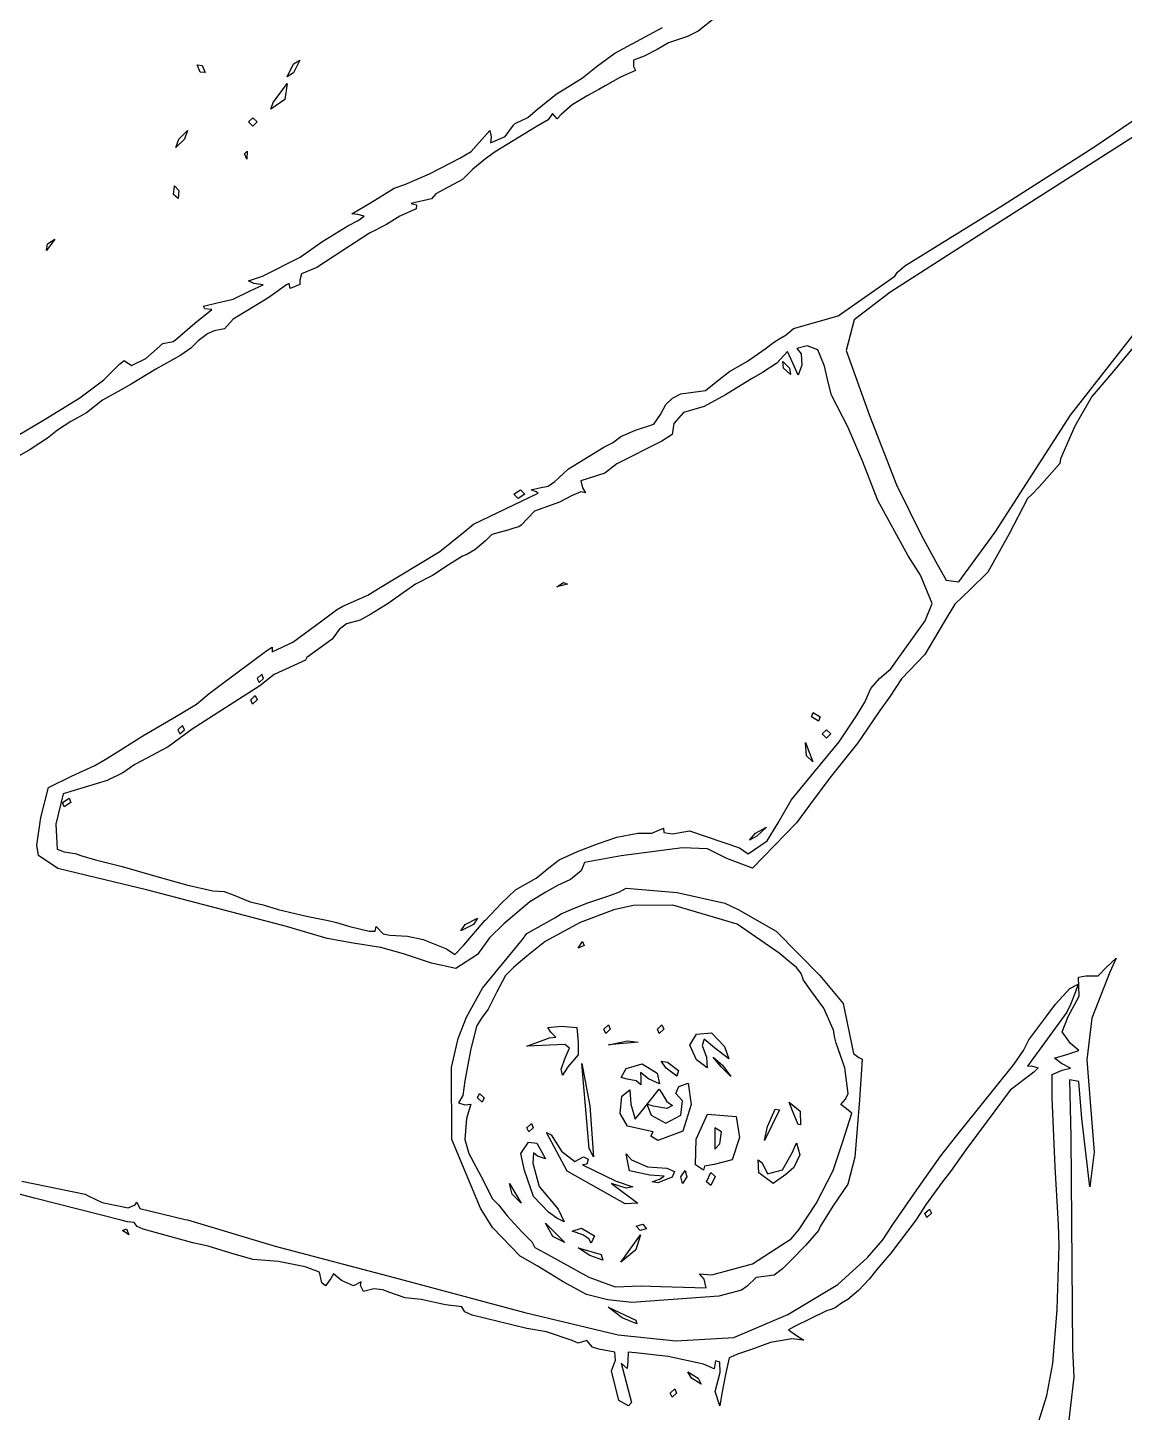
# Model space of a CAD drawing. Extents: x -2 to 136, y 0 to 93.
# Drawn here: x 94.52 to 112.2, y 17.91 to 40.24 of the extents above; entities that cross this region are included whole.
import ezdxf

# ---------------------------------------------------------------- set-up
doc = ezdxf.new("R2010")
doc.units = 0

msp = doc.modelspace()

# ---------------------------------------------------------------- linework, layer by layer
at = {"layer": 'Image'}
for p, q in [((103.984868, 39.834553), (104.754863, 40.244895)), ((105.615496, 40.412481), (105.329587, 40.189544)), ((104.850134, 39.99698), (104.669461, 39.892152)), ((104.948509, 40.033122), (104.850134, 39.99698)), ((105.160323, 40.103263), (104.948509, 40.033122)), ((105.329587, 40.189544), (105.160323, 40.103263)), ((103.706543, 39.630559), (103.984868, 39.834553)), ((104.458236, 39.786161), (104.290141, 39.719565)), ((104.669461, 39.892152), (104.458236, 39.786161)), ((97.299806, 39.528748), (97.2538, 39.646064)), ((97.2538, 39.646064), (97.335463, 39.635745)), ((97.299806, 39.528721), (97.299806, 39.528748)), ((97.381474, 39.518403), (97.299806, 39.528721)), ((97.335463, 39.635745), (97.381474, 39.518403)), ((98.705339, 39.452389), (98.804473, 39.659452)), ((98.804473, 39.659452), (98.907997, 39.720332)), ((98.907997, 39.720332), (98.808863, 39.51327)), ((103.465267, 39.436884), (103.706543, 39.630559)), ((104.321955, 39.550599), (104.080957, 39.446409)), ((104.290141, 39.719565), (104.289083, 39.620161)), ((104.289083, 39.620161), (104.321955, 39.550599)), ((114.083692, 39.589866), (109.845596, 36.889215)), ((98.634124, 39.245194), (98.703143, 39.34481)), ((98.703143, 39.34481), (98.66472, 39.08409)), ((98.808863, 39.51327), (98.705339, 39.452389)), ((98.705339, 39.452389), (98.705339, 39.452389)), ((103.038595, 39.169497), (103.364358, 39.369151)), ((103.364358, 39.369151), (103.465267, 39.436884)), ((103.832958, 39.303455), (103.730432, 39.247284)), ((104.080957, 39.446409), (103.832958, 39.303455)), ((98.66472, 39.08409), (98.442312, 38.930711)), ((98.480737, 39.038131), (98.634124, 39.245194)), ((102.742008, 38.931108), (103.038595, 39.169497)), ((103.539776, 39.143383), (103.299656, 38.999)), ((103.730432, 39.247284), (103.539776, 39.143383)), ((98.442312, 38.930711), (98.480737, 39.038131)), ((98.480737, 39.038131), (98.480737, 39.038131)), ((102.585272, 38.795006), (102.742008, 38.931108)), ((102.982014, 38.859048), (102.913132, 38.759631)), ((103.055539, 38.774713), (102.982014, 38.859048)), ((103.299656, 38.999), (103.12233, 38.843716)), ((98.081995, 38.722749), (98.151011, 38.791778)), ((98.151011, 38.653745), (98.081995, 38.722749)), ((98.081995, 38.722749), (98.081995, 38.722749)), ((98.151011, 38.791778), (98.220025, 38.722749)), ((98.220025, 38.722749), (98.151011, 38.653745)), ((102.706083, 38.639537), (102.056119, 38.239858)), ((102.219644, 38.491185), (102.351026, 38.670229)), ((102.351026, 38.670229), (102.378876, 38.697984)), ((102.378876, 38.697984), (102.585272, 38.795006)), ((102.809606, 38.69801), (102.706083, 38.639537)), ((102.913132, 38.759631), (102.809606, 38.69801)), ((103.12233, 38.843716), (103.055539, 38.774713)), ((111.71116, 38.316746), (112.496964, 38.851627)), ((97.04675, 38.447132), (96.906961, 38.309099)), ((96.906961, 38.309099), (96.959234, 38.447132)), ((96.959234, 38.447132), (97.099024, 38.585165)), ((96.959234, 38.447132), (96.959234, 38.447132)), ((97.099024, 38.585165), (97.04675, 38.447132)), ((101.670849, 38.247584), (101.969637, 38.585959)), ((101.969637, 38.585959), (101.990963, 38.482454)), ((101.983763, 38.387194), (102.219644, 38.491185)), ((101.990963, 38.482454), (101.983763, 38.387194)), ((98.054671, 38.120796), (98.018421, 38.211389)), ((98.018421, 38.211389), (98.018426, 38.211389)), ((98.018426, 38.211389), (98.060122, 38.253087)), ((98.060122, 38.253087), (98.054671, 38.120796)), ((101.487715, 38.140878), (101.670849, 38.247584)), ((102.056119, 38.239858), (101.900817, 38.131035)), ((110.254022, 37.38507), (111.71116, 38.316746)), ((101.000803, 37.885899), (101.487715, 38.140878)), ((101.695932, 37.960194), (101.532803, 37.797317)), ((101.900817, 38.131035), (101.695932, 37.960194)), ((100.602346, 37.713232), (101.000803, 37.885899)), ((101.532803, 37.797317), (101.3085, 37.674841)), ((96.870488, 37.556043), (96.88631, 37.693256)), ((96.870496, 37.556043), (96.870488, 37.556043)), ((96.945035, 37.487526), (96.870496, 37.556043)), ((96.88631, 37.693256), (96.958824, 37.61822)), ((96.958824, 37.61822), (96.945035, 37.487526)), ((100.045452, 37.418275), (100.430087, 37.656109)), ((100.430087, 37.656109), (100.602346, 37.713232)), ((101.102543, 37.563663), (101.033529, 37.485558)), ((101.3085, 37.674841), (101.102543, 37.563663)), ((99.748438, 37.240353), (100.045452, 37.418275)), ((100.782438, 37.32149), (100.521405, 37.204704)), ((101.033529, 37.485558), (100.704605, 37.407586)), ((100.704605, 37.407586), (100.790878, 37.386419)), ((100.790878, 37.386419), (100.782438, 37.32149)), ((108.660627, 36.40098), (110.254022, 37.38507)), ((99.682635, 37.049076), (99.850365, 37.136626)), ((99.841916, 37.230606), (99.748438, 37.240353)), ((99.945442, 37.203486), (99.841916, 37.230606)), ((99.850365, 37.136626), (99.945442, 37.203486)), ((100.30555, 37.070798), (100.02895, 36.928638)), ((100.521405, 37.204704), (100.30555, 37.070798)), ((99.261159, 36.790261), (99.682635, 37.049076)), ((100.02895, 36.928638), (99.600357, 36.652572)), ((109.845596, 36.889215), (108.420806, 35.971747)), ((94.958492, 36.831245), (94.825695, 36.652439)), ((94.825695, 36.652439), (94.839612, 36.757638)), ((94.839604, 36.757638), (94.958492, 36.831245)), ((94.839612, 36.757638), (94.839604, 36.757638)), ((98.911267, 36.545521), (99.261159, 36.790261)), ((99.600357, 36.652572), (99.184959, 36.376506)), ((98.303959, 36.238341), (98.911267, 36.545521)), ((108.542527, 36.300121), (108.660627, 36.40098)), ((98.081998, 36.16394), (98.303959, 36.238341)), ((98.937098, 36.275253), (98.910195, 36.170607)), ((99.184959, 36.376506), (98.937098, 36.275253)), ((107.586356, 35.595986), (108.50375, 36.238446)), ((108.50375, 36.238446), (108.542527, 36.300121)), ((97.835999, 35.865252), (98.108821, 36.002094)), ((98.16618, 36.120522), (98.081998, 36.16394)), ((98.108821, 36.002094), (98.317625, 36.098475)), ((98.317625, 36.098475), (98.16618, 36.120522)), ((98.691007, 36.095942), (98.392573, 35.881048)), ((98.738695, 36.117638), (98.691007, 36.095942)), ((98.750892, 36.035687), (98.738695, 36.117638)), ((98.910195, 36.10044), (98.750892, 36.035687)), ((98.910195, 36.170607), (98.910195, 36.10044)), ((108.420806, 35.971747), (107.847116, 35.534867)), ((97.354749, 35.752143), (97.576358, 35.806144)), ((97.376392, 35.712244), (97.354749, 35.752143)), ((97.576358, 35.806144), (97.835999, 35.865252)), ((98.392573, 35.881048), (97.834724, 35.541588)), ((97.217285, 35.479199), (97.488583, 35.698221)), ((97.488583, 35.698221), (97.376392, 35.712244)), ((97.834724, 35.541588), (97.695643, 35.389876)), ((106.867296, 35.395062), (107.586356, 35.595986)), ((107.847116, 35.534867), (107.714951, 35.038602)), ((111.334321, 33.993876), (112.687125, 35.725261)), ((96.903259, 35.210568), (97.217285, 35.479199)), ((97.421175, 35.30685), (97.268082, 35.195487)), ((97.52767, 35.355374), (97.421175, 35.30685)), ((97.695643, 35.389876), (97.52767, 35.355374)), ((106.64774, 35.232952), (106.747006, 35.290842)), ((106.747006, 35.290842), (106.867296, 35.395062)), ((96.425597, 34.910848), (96.697347, 35.1481)), ((96.697347, 35.1481), (96.864437, 35.182602)), ((96.864437, 35.182602), (96.903259, 35.210568)), ((97.150753, 35.073752), (96.990873, 34.960405)), ((97.268082, 35.195487), (97.150753, 35.073752)), ((106.12739, 34.863329), (106.413542, 35.06518)), ((106.413542, 35.06518), (106.545899, 35.168314)), ((106.545899, 35.168314), (106.64774, 35.232952)), ((107.086786, 35.114075), (106.921562, 35.071986)), ((106.921562, 35.071986), (106.988822, 34.984693)), ((107.257929, 35.048458), (107.086786, 35.114075)), ((112.37684, 35.121933), (111.996386, 34.668332)), ((96.001518, 34.819064), (96.075845, 34.876347)), ((96.075845, 34.876347), (96.192957, 34.794299)), ((96.192957, 34.794299), (96.425597, 34.910848)), ((96.990873, 34.960405), (96.589085, 34.737044)), ((105.83429, 34.699764), (106.12739, 34.863329)), ((106.597295, 34.835548), (106.369028, 34.68373)), ((106.769946, 35.021762), (106.597295, 34.835548)), ((106.709039, 34.754533), (106.693216, 34.858038)), ((106.693216, 34.858038), (106.803026, 34.754533)), ((106.856673, 34.83142), (106.769946, 35.021762)), ((106.988822, 34.984693), (107.002474, 34.800755)), ((107.366133, 34.787632), (107.257929, 35.048458)), ((107.714951, 35.038602), (108.09108, 33.988697)), ((95.747381, 34.563689), (96.001518, 34.819064)), ((96.589085, 34.737044), (96.190703, 34.496353)), ((105.696421, 34.592132), (105.83429, 34.699764)), ((106.369028, 34.68373), (106.191435, 34.583321)), ((106.709041, 34.754533), (106.709039, 34.754533)), ((106.818848, 34.651001), (106.709041, 34.754533)), ((106.803026, 34.754533), (106.818848, 34.651001)), ((106.943403, 34.641079), (106.856673, 34.83142)), ((107.002474, 34.800755), (106.943403, 34.641079)), ((107.429784, 34.507941), (107.366133, 34.787632)), ((111.996386, 34.668332), (111.746371, 34.375015)), ((95.361886, 34.275479), (95.747381, 34.563689)), ((96.190703, 34.496353), (95.97742, 34.375597)), ((105.049233, 34.341148), (105.447961, 34.390847)), ((105.447961, 34.390847), (105.696421, 34.592132)), ((106.021506, 34.478176), (105.768912, 34.321278)), ((106.191435, 34.583321), (106.021506, 34.478176)), ((107.478726, 34.320167), (107.429784, 34.507941)), ((94.775245, 33.912233), (95.361886, 34.275479)), ((95.724743, 34.237088), (95.597407, 34.133556)), ((95.97742, 34.375597), (95.724743, 34.237088)), ((104.724817, 34.006027), (104.811089, 34.167952)), ((104.811089, 34.167952), (104.914615, 34.267515)), ((104.914615, 34.267515), (105.049233, 34.341148)), ((105.768912, 34.321278), (105.429251, 34.136255)), ((107.744508, 33.807828), (107.478726, 34.320167)), ((111.678219, 34.297122), (111.403352, 33.816533)), ((111.746371, 34.375015), (111.678219, 34.297122)), ((95.470066, 34.030025), (95.217813, 33.891992)), ((95.597407, 34.133556), (95.470066, 34.030025)), ((104.61853, 33.848359), (104.724817, 34.006027)), ((105.092907, 34.036368), (104.938187, 33.862306)), ((105.429251, 34.136255), (105.092907, 34.036368)), ((108.09108, 33.988697), (108.526843, 32.872607)), ((110.120826, 32.106163), (111.334321, 33.993876)), ((94.366607, 33.671092), (94.775245, 33.912233)), ((95.002498, 33.753959), (94.841226, 33.621535)), ((95.217813, 33.891992), (95.002498, 33.753959)), ((104.086418, 33.650348), (104.319523, 33.753853)), ((104.319523, 33.753853), (104.61853, 33.848359)), ((104.938187, 33.862306), (104.90962, 33.683527)), ((107.98607, 33.241462), (107.744508, 33.807828)), ((111.403352, 33.816533), (111.172792, 33.290542)), ((94.841226, 33.621535), (94.56216, 33.443392)), ((103.810349, 33.481571), (103.948382, 33.546817)), ((103.948382, 33.546817), (104.086418, 33.650348)), ((104.747465, 33.576265), (104.01742, 33.207913)), ((104.90962, 33.683527), (104.747465, 33.576265)), ((94.56216, 33.443392), (94.307951, 33.294567)), ((103.241046, 33.12875), (103.810349, 33.481571)), ((111.172792, 33.290542), (111.16242, 33.216644)), ((103.089834, 32.987965), (103.241046, 33.12875)), ((103.827626, 33.061651), (103.439586, 32.93489)), ((104.01742, 33.207913), (103.827626, 33.061651)), ((108.227414, 32.619295), (107.98607, 33.241462)), ((111.16242, 33.216644), (110.829419, 32.839402)), ((102.775102, 32.822151), (102.913138, 32.851996)), ((102.913138, 32.851996), (103.020736, 32.925656)), ((103.020736, 32.925656), (103.089834, 32.987965)), ((103.439586, 32.93489), (103.4666, 32.821833)), ((108.526843, 32.872607), (108.932073, 32.052241)), ((110.829419, 32.839402), (110.714143, 32.718619)), ((101.710687, 32.235411), (102.750514, 32.734574)), ((102.361008, 32.720763), (102.468606, 32.789766)), ((102.425956, 32.651733), (102.361008, 32.720763)), ((102.361008, 32.720763), (102.361008, 32.720763)), ((102.533554, 32.720763), (102.425956, 32.651733)), ((102.468606, 32.789766), (102.533554, 32.720763)), ((102.637074, 32.788205), (102.775102, 32.822151)), ((102.716751, 32.759709), (102.637074, 32.788205)), ((102.750514, 32.734574), (102.716751, 32.759709)), ((103.286459, 32.693881), (103.096084, 32.594345)), ((103.441121, 32.759974), (103.286459, 32.693881)), ((103.516514, 32.74441), (103.441121, 32.759974)), ((103.4666, 32.821833), (103.516514, 32.74441)), ((108.718044, 31.728206), (108.227414, 32.619295)), ((110.642959, 32.648426), (110.343449, 32.079043)), ((110.714143, 32.718619), (110.642959, 32.648426)), ((102.691282, 32.447012), (102.475314, 32.219351)), ((103.096084, 32.594345), (102.691282, 32.447012)), ((101.554983, 32.105713), (101.710687, 32.235411)), ((102.361022, 32.173843), (102.264481, 32.139976)), ((102.440706, 32.195539), (102.361022, 32.173843)), ((102.475314, 32.219351), (102.440706, 32.195539)), ((101.164601, 31.794987), (101.554983, 32.105713)), ((101.899721, 31.967521), (101.731825, 31.82253)), ((102.006528, 32.069915), (101.899721, 31.967521)), ((102.12168, 32.102167), (102.006528, 32.069915)), ((102.264481, 32.139976), (102.12168, 32.102167)), ((108.932073, 32.052241), (109.158286, 31.639015)), ((109.535419, 31.304731), (110.120826, 32.106163)), ((110.343449, 32.079043), (110.001583, 31.461824)), ((100.177789, 31.20068), (101.164601, 31.794987)), ((101.530056, 31.720718), (101.317996, 31.58676)), ((101.601846, 31.749452), (101.530056, 31.720718)), ((101.731825, 31.82253), (101.601846, 31.749452)), ((108.917576, 31.415733), (108.718044, 31.728206)), ((101.317996, 31.58676), (101.044703, 31.408431)), ((109.158286, 31.639015), (109.326788, 31.332804)), ((100.773648, 31.270398), (100.576677, 31.132365)), ((101.044703, 31.408431), (100.773648, 31.270398)), ((103.051171, 31.227297), (103.158279, 31.295533)), ((103.223224, 31.268414), (103.051171, 31.227297)), ((103.158279, 31.295533), (103.223224, 31.268414)), ((109.029871, 31.140937), (108.917576, 31.415733)), ((109.326788, 31.332804), (109.535419, 31.304731)), ((110.001583, 31.461824), (109.715313, 31.185758)), ((99.600349, 30.916068), (100.003116, 31.08982)), ((100.003116, 31.08982), (100.177789, 31.20068)), ((100.576677, 31.132365), (100.331562, 30.95983)), ((103.051171, 31.227297), (103.051171, 31.227297)), ((109.103075, 30.959648), (109.029871, 31.140937)), ((109.715313, 31.185758), (109.470539, 30.946734)), ((99.264702, 30.67887), (99.501835, 30.855108)), ((99.501835, 30.855108), (99.600349, 30.916068)), ((100.331562, 30.95983), (100.053869, 30.787296)), ((108.991731, 30.679399), (109.103075, 30.959648)), ((109.470539, 30.946734), (109.297139, 30.660719)), ((98.793832, 30.334065), (99.264702, 30.67887)), ((99.661659, 30.631271), (99.543419, 30.540387)), ((99.882347, 30.690882), (99.661659, 30.631271)), ((100.053869, 30.787296), (99.882347, 30.690882)), ((108.63788, 30.186163), (108.991731, 30.679399)), ((109.297139, 30.660719), (109.124602, 30.36936)), ((99.430702, 30.385103), (99.01945, 30.087871)), ((99.543419, 30.540387), (99.430702, 30.385103)), ((109.124602, 30.36936), (108.986246, 30.137771)), ((97.619644, 29.638053), (98.378331, 30.199445)), ((98.378331, 30.199445), (98.462764, 30.251198)), ((98.461995, 30.176655), (98.793832, 30.334065)), ((98.462764, 30.251198), (98.461995, 30.176655)), ((108.434464, 29.90597), (108.63788, 30.186163)), ((99.00159, 30.042812), (98.496096, 29.813233)), ((99.01945, 30.087871), (99.00159, 30.042812)), ((108.986246, 30.137771), (108.60957, 29.742246)), ((98.293108, 29.819848), (98.22002, 29.750818)), ((98.22002, 29.750818), (98.250455, 29.681815)), ((98.250455, 29.681815), (98.323543, 29.750818)), ((98.496096, 29.813233), (98.263544, 29.631809)), ((98.323543, 29.750818), (98.293108, 29.819848)), ((98.323543, 29.750818), (98.323543, 29.750818)), ((108.112217, 29.585163), (108.254907, 29.749495)), ((108.254907, 29.749495), (108.434464, 29.90597)), ((108.60957, 29.742246), (108.417403, 29.44586)), ((98.263544, 29.631809), (97.17419, 28.930929)), ((97.24146, 29.336719), (97.44667, 29.506926)), ((97.44667, 29.506926), (97.619644, 29.638053)), ((98.116494, 29.405749), (98.189582, 29.474779)), ((98.189582, 29.474779), (98.22002, 29.405749)), ((108.015708, 29.368364), (108.112217, 29.585163)), ((96.918642, 29.143521), (97.24146, 29.336719)), ((98.146932, 29.336719), (98.116494, 29.405749)), ((98.116494, 29.405749), (98.116494, 29.405749)), ((98.22002, 29.405749), (98.146932, 29.336719)), ((107.882332, 29.145294), (108.015708, 29.368364)), ((108.417403, 29.44586), (108.259196, 29.232712)), ((96.375879, 28.823402), (96.918642, 29.143521)), ((107.269317, 29.06068), (107.157644, 29.129683)), ((107.157644, 29.129683), (107.157647, 29.129683)), ((107.157647, 29.129683), (107.183999, 29.198713)), ((107.183999, 29.198713), (107.295669, 29.129683)), ((107.295669, 29.129683), (107.269317, 29.06068)), ((107.606036, 28.724633), (107.882332, 29.145294)), ((108.145833, 29.06322), (107.904274, 28.712118)), ((108.259196, 29.232712), (108.145833, 29.06322)), ((95.968339, 28.568), (96.375879, 28.823402)), ((97.17419, 28.930929), (96.787951, 28.647772)), ((97.016308, 28.99165), (96.943219, 28.922621)), ((96.943219, 28.922621), (96.973651, 28.853617)), ((96.973651, 28.853617), (97.046745, 28.922621)), ((97.046745, 28.922621), (97.016308, 28.99165)), ((97.046745, 28.922621), (97.046745, 28.922621)), ((107.330187, 28.853617), (107.399206, 28.922621)), ((107.399206, 28.784614), (107.330187, 28.853617)), ((107.330187, 28.853617), (107.330187, 28.853617)), ((107.399206, 28.922621), (107.46822, 28.853617)), ((107.46822, 28.853617), (107.399206, 28.784614)), ((96.787951, 28.647772), (96.247728, 28.363081)), ((107.077367, 28.501405), (107.062286, 28.715584)), ((107.062286, 28.715584), (107.18074, 28.401921)), ((107.197329, 28.233805), (107.606036, 28.724633)), ((107.904274, 28.712118), (107.451048, 28.144006)), ((95.603762, 28.34366), (95.767693, 28.439519)), ((95.767693, 28.439519), (95.968339, 28.568)), ((96.247728, 28.363081), (96.056559, 28.229598)), ((107.07737, 28.501405), (107.077367, 28.501405)), ((107.18074, 28.401921), (107.07737, 28.501405)), ((94.85459, 27.989053), (95.225364, 28.172554)), ((95.225364, 28.172554), (95.603762, 28.34366)), ((96.056559, 28.229598), (95.804457, 28.104239)), ((106.827974, 27.785205), (107.197329, 28.233805)), ((107.451048, 28.144006), (107.123222, 27.704877)), ((94.732472, 27.506228), (94.85459, 27.989053)), ((95.804457, 28.104239), (95.092136, 27.888604)), ((95.092136, 27.888604), (94.976259, 27.400845)), ((95.106127, 27.680351), (95.079774, 27.749354)), ((95.079774, 27.749354), (95.079777, 27.749354)), ((95.079777, 27.749354), (95.191444, 27.818383)), ((95.217797, 27.749354), (95.106127, 27.680351)), ((95.191444, 27.818383), (95.217797, 27.749354)), ((106.621173, 27.423202), (106.827974, 27.785205)), ((107.123222, 27.704877), (106.916075, 27.42225)), ((94.668282, 27.060089), (94.732472, 27.506228)), ((94.976259, 27.400845), (94.996706, 26.994985)), ((104.021296, 27.189179), (104.359671, 27.251991)), ((104.359671, 27.251991), (104.581611, 27.251991)), ((104.581611, 27.251991), (104.773127, 27.335467)), ((104.773127, 27.335467), (104.776593, 27.266543)), ((104.776593, 27.266543), (104.914629, 27.242201)), ((104.914629, 27.242201), (105.190692, 27.290673)), ((105.190692, 27.290673), (105.997062, 27.017861)), ((106.158627, 27.139381), (106.253874, 27.256462)), ((106.916075, 27.42225), (106.208815, 26.692133)), ((106.253874, 27.256462), (106.253876, 27.256462)), ((106.253876, 27.256462), (106.432975, 27.351871)), ((106.432975, 27.351871), (106.277686, 27.204048)), ((106.444436, 27.133206), (106.621173, 27.423202)), ((94.696343, 26.892846), (94.668282, 27.060089)), ((103.387606, 26.958991), (103.705032, 27.084827)), ((103.705032, 27.084827), (104.021296, 27.189179)), ((105.078342, 27.020137), (104.087233, 26.890994)), ((105.478916, 27.00401), (105.078342, 27.020137)), ((105.997062, 27.017861), (106.135105, 26.922505)), ((106.135105, 26.922505), (106.444436, 27.133206)), ((106.277686, 27.204048), (106.158627, 27.139381)), ((95.007738, 26.683326), (94.696343, 26.892846)), ((94.996706, 26.994985), (95.108482, 26.955023)), ((95.108482, 26.955023), (95.285792, 26.924066)), ((95.285792, 26.924066), (95.395001, 26.890729)), ((95.395001, 26.890729), (95.612642, 26.822837)), ((95.612642, 26.822837), (96.044116, 26.715072)), ((102.949282, 26.719253), (103.090046, 26.825509)), ((103.090046, 26.825509), (103.387606, 26.958991)), ((104.087233, 26.890994), (103.500186, 26.783203)), ((105.794716, 26.845565), (105.478916, 27.00401)), ((106.208815, 26.692133), (105.794716, 26.845565)), ((95.631903, 26.536135), (95.007738, 26.683326)), ((96.044116, 26.715072), (96.563524, 26.56762)), ((102.718743, 26.531002), (102.949282, 26.719253)), ((103.445256, 26.64517), (103.273116, 26.507137)), ((103.500186, 26.783203), (103.445256, 26.64517)), ((96.460101, 26.336216), (95.631903, 26.536135)), ((96.563524, 26.56762), (97.080686, 26.420433)), ((97.080686, 26.420433), (97.505257, 26.322907)), ((102.383268, 26.341031), (102.718743, 26.531002)), ((103.051157, 26.403605), (102.873302, 26.3001)), ((103.273116, 26.507137), (103.051157, 26.403605)), ((104.051913, 26.300339), (104.171195, 26.364758)), ((104.171195, 26.364758), (104.993236, 26.296105)), ((98.691523, 25.750905), (96.460101, 26.336216)), ((97.505257, 26.322907), (97.688356, 26.31497)), ((97.688356, 26.31497), (97.830821, 26.258482)), ((97.830821, 26.258482), (98.105953, 26.144208)), ((98.105953, 26.144208), (98.319535, 26.100605)), ((101.896189, 25.848219), (102.161195, 26.12746)), ((102.161195, 26.12746), (102.383268, 26.341031)), ((102.617151, 26.144817), (102.195155, 25.792974)), ((102.873302, 26.3001), (102.617151, 26.144817)), ((103.284284, 26.024273), (103.534291, 26.127778)), ((103.534291, 26.127778), (103.857384, 26.231309)), ((103.857384, 26.231309), (104.051913, 26.300339)), ((104.993236, 26.296105), (105.76316, 26.123571)), ((98.319535, 26.100605), (98.560753, 26.025066)), ((98.560753, 26.025066), (99.013346, 25.917249)), ((99.013346, 25.917249), (99.364648, 25.845229)), ((103.019913, 25.88624), (103.120192, 25.955243)), ((103.120192, 25.955243), (103.284284, 26.024273)), ((103.970194, 26.020198), (103.430778, 25.81504)), ((104.282505, 26.087296), (103.970194, 26.020198)), ((104.924447, 26.091794), (104.282505, 26.087296)), ((105.959328, 25.788182), (104.924447, 26.091794)), ((105.76316, 26.123571), (105.974847, 26.024352)), ((105.974847, 26.024352), (106.589518, 25.675976)), ((99.347181, 25.555432), (98.691523, 25.750905)), ((99.364648, 25.845229), (99.498697, 25.815014)), ((99.498697, 25.815014), (99.71249, 25.749)), ((99.71249, 25.749), (100.027323, 25.673118)), ((100.122234, 25.673118), (100.14102, 25.749)), ((100.14102, 25.749), (100.25233, 25.630176)), ((101.709415, 25.780195), (101.506424, 25.67886)), ((101.506424, 25.67886), (101.571382, 25.780195)), ((101.552967, 25.448249), (101.896186, 25.849198)), ((101.571382, 25.780195), (101.774367, 25.88153)), ((101.571382, 25.780195), (101.571382, 25.780195)), ((101.774367, 25.88153), (101.709415, 25.780195)), ((101.896186, 25.849198), (101.896189, 25.848219)), ((102.195155, 25.792974), (101.968674, 25.565142)), ((102.568058, 25.633589), (103.019913, 25.88624)), ((103.430778, 25.81504), (102.863883, 25.508521)), ((106.635813, 25.316751), (105.959328, 25.788182)), ((99.767235, 25.478861), (99.347181, 25.555432)), ((100.215844, 25.408112), (99.767235, 25.478861)), ((100.027323, 25.673118), (100.122234, 25.673118)), ((100.25233, 25.630176), (100.357194, 25.607158)), ((100.357194, 25.607158), (100.646804, 25.591018)), ((100.646804, 25.591018), (100.898862, 25.541091)), ((100.898862, 25.541091), (101.272818, 25.387712)), ((101.968674, 25.565142), (101.775492, 25.295823)), ((101.85176, 24.754142), (102.496938, 25.541144)), ((102.496938, 25.541144), (102.568058, 25.633589)), ((102.863883, 25.508521), (102.570635, 25.269761)), ((103.396256, 25.398878), (103.464484, 25.505981)), ((103.464484, 25.505981), (103.491606, 25.441052)), ((106.589518, 25.675976), (107.291193, 24.957156)), ((100.580918, 25.305771), (100.215844, 25.408112)), ((101.029524, 25.159086), (100.580918, 25.305771)), ((101.272818, 25.387712), (101.405599, 25.300109)), ((101.405599, 25.300109), (101.552967, 25.448249)), ((101.775492, 25.295823), (101.425058, 25.069786)), ((102.570635, 25.269761), (102.361096, 25.092464)), ((103.491606, 25.441052), (103.396256, 25.398878)), ((103.396256, 25.398878), (103.396256, 25.398878)), ((106.829839, 25.159271), (106.635813, 25.316751)), ((111.915214, 25.095295), (112.070861, 25.240578)), ((112.070861, 25.240578), (111.969909, 25.010285)), ((101.425058, 25.069786), (101.02951, 25.159166)), ((101.02951, 25.159166), (101.029524, 25.159086)), ((102.361096, 25.092464), (102.222994, 24.959061)), ((106.916106, 25.090374), (106.829839, 25.159271)), ((106.992507, 24.989012), (106.916106, 25.090374)), ((111.969909, 25.010285), (111.679316, 24.272125)), ((111.778427, 24.955093), (111.915214, 25.095295)), ((102.222994, 24.959061), (102.084958, 24.694029)), ((107.028332, 24.883285), (106.992507, 24.989012)), ((107.149273, 24.716148), (107.028332, 24.883285)), ((107.291193, 24.957156), (107.66703, 24.50599)), ((111.322861, 24.748348), (111.456293, 24.81952)), ((111.456293, 24.81952), (111.414822, 24.697653)), ((111.461981, 24.932444), (111.581872, 24.955463)), ((111.475713, 24.6232), (111.461981, 24.932444)), ((111.581872, 24.955463), (111.778427, 24.955093)), ((101.592951, 24.288211), (101.85176, 24.754142)), ((102.084958, 24.694029), (101.946926, 24.416031)), ((107.355828, 24.429552), (107.149273, 24.716148)), ((111.091597, 24.49829), (111.322861, 24.748348)), ((111.295114, 24.295964), (111.475713, 24.6232)), ((111.414822, 24.697653), (111.333156, 24.491755)), ((101.946926, 24.416031), (101.837663, 24.271595)), ((107.514265, 24.079085), (107.355828, 24.429552)), ((107.66703, 24.50599), (107.832921, 23.69835)), ((111.273733, 24.367533), (110.642988, 23.49859)), ((110.953564, 24.310119), (111.091597, 24.49829)), ((111.333156, 24.491755), (111.273733, 24.367533)), ((101.462794, 23.943116), (101.592951, 24.288211)), ((101.757944, 24.143431), (101.657361, 23.751637)), ((101.837663, 24.271595), (101.757944, 24.143431)), ((102.905135, 24.11784), (103.123791, 24.142558)), ((102.956267, 24.042361), (102.905135, 24.11784)), ((103.123791, 24.142558), (103.376216, 24.117688)), ((103.376216, 24.117688), (103.397727, 23.879457)), ((103.810354, 24.091653), (103.883448, 24.160656)), ((103.883448, 24.160656), (103.913878, 24.091653)), ((104.673062, 24.091653), (104.74615, 24.160656)), ((104.74615, 24.160656), (104.776585, 24.091653)), ((110.660247, 23.921446), (110.953564, 24.310119)), ((111.196839, 24.05006), (111.295114, 24.295964)), ((111.679316, 24.272125), (111.599284, 23.599528)), ((101.355977, 23.47737), (101.462794, 23.943116)), ((102.568058, 23.821011), (102.931979, 23.953699)), ((102.931979, 23.953699), (103.037259, 23.967064)), ((103.037259, 23.967064), (102.956267, 24.042361)), ((103.840789, 24.022623), (103.810354, 24.091653)), ((103.810354, 24.091653), (103.810354, 24.091653)), ((103.913878, 24.091653), (103.840789, 24.022623)), ((103.885126, 23.840325), (104.189949, 23.907371)), ((104.189949, 23.907371), (104.362486, 23.883558)), ((104.703497, 24.022623), (104.673062, 24.091653)), ((104.673062, 24.091653), (104.673062, 24.091653)), ((104.776585, 24.091653), (104.703497, 24.022623)), ((105.195485, 23.833327), (105.304108, 24.010187)), ((105.304108, 24.010187), (105.546066, 24.031655)), ((105.425102, 23.932704), (105.397829, 23.832652)), ((105.591398, 23.794076), (105.425102, 23.932704)), ((105.546066, 24.031655), (105.75786, 23.811803)), ((107.534744, 23.953778), (107.514265, 24.079085)), ((107.556625, 23.867498), (107.534744, 23.953778)), ((110.573974, 23.751319), (110.660247, 23.921446)), ((111.333153, 23.864799), (111.196839, 24.05006)), ((101.657361, 23.751637), (101.568582, 23.257846)), ((103.181644, 23.845617), (102.568058, 23.821011)), ((103.258225, 23.789419), (103.181644, 23.845617)), ((103.189206, 23.643237), (103.258225, 23.789419)), ((103.393652, 23.677607), (103.228695, 23.487795)), ((103.397727, 23.879457), (103.393652, 23.677607)), ((104.362486, 23.883558), (103.885126, 23.840193)), ((103.885126, 23.840193), (103.885126, 23.840325)), ((105.304902, 23.596697), (105.195485, 23.833327)), ((105.397829, 23.832652), (105.466843, 23.643105)), ((105.823619, 23.61745), (105.591398, 23.794076)), ((105.75786, 23.811803), (105.823619, 23.61745)), ((107.697656, 23.47065), (107.556625, 23.867498)), ((107.832921, 23.69835), (107.922104, 23.635379)), ((110.418688, 23.522111), (110.573974, 23.751319)), ((111.075827, 23.625986), (111.288629, 23.692397)), ((111.288629, 23.692397), (111.467329, 23.749894)), ((111.467329, 23.749894), (111.333153, 23.864799)), ((101.361387, 22.313575), (101.355977, 23.47737)), ((103.122955, 23.449377), (103.189206, 23.643237)), ((103.122965, 23.449219), (103.122955, 23.449377)), ((103.141231, 23.350764), (103.122965, 23.449219)), ((103.228695, 23.487795), (103.141231, 23.350764)), ((103.575513, 22.168452), (103.455498, 23.53968)), ((103.455498, 23.53968), (103.58257, 22.854568)), ((104.089585, 23.311688), (104.169243, 23.456891)), ((104.169243, 23.456891), (104.425135, 23.533505)), ((104.425135, 23.533505), (104.670225, 23.384793)), ((104.815439, 23.465781), (104.731461, 23.575137)), ((104.731461, 23.575137), (104.834463, 23.562513)), ((104.986117, 23.336996), (104.815426, 23.465781)), ((104.815426, 23.465781), (104.815439, 23.465781)), ((104.834463, 23.562513), (105.011191, 23.429269)), ((105.304986, 23.596777), (105.304902, 23.596697)), ((105.477532, 23.47057), (105.304986, 23.596777)), ((105.466843, 23.643105), (105.477532, 23.47057)), ((105.70175, 23.487742), (105.570273, 23.643026)), ((105.570273, 23.643026), (105.72556, 23.511554)), ((105.857036, 23.332458), (105.70175, 23.487742)), ((105.70175, 23.487742), (105.70175, 23.487742)), ((105.72556, 23.511554), (105.857036, 23.332458)), ((107.751355, 23.056551), (107.697656, 23.47065)), ((107.922104, 23.635379), (107.976592, 23.607042)), ((107.976592, 23.607042), (107.934272, 22.951882)), ((109.607744, 22.511007), (110.418688, 23.522111)), ((110.642988, 23.49859), (110.707237, 23.502029)), ((110.707237, 23.502029), (110.814835, 23.471576)), ((110.814835, 23.471576), (110.745194, 23.401461)), ((111.189368, 23.539732), (111.075827, 23.625986)), ((111.333153, 23.466046), (111.189368, 23.539732)), ((111.200684, 23.434428), (111.333153, 23.466046)), ((111.599284, 23.599528), (111.713652, 22.11236)), ((101.568582, 23.257846), (101.536869, 23.024457)), ((104.187737, 23.28777), (104.089585, 23.311688)), ((104.329839, 23.26065), (104.187737, 23.28777)), ((104.408817, 23.197425), (104.329839, 23.26065)), ((104.329839, 23.26065), (104.329839, 23.26065)), ((104.530713, 23.292612), (104.398232, 23.396504)), ((104.398232, 23.396504), (104.406547, 23.298168)), ((104.406547, 23.298168), (104.408817, 23.197425)), ((104.70883, 23.209827), (104.530713, 23.292612)), ((104.670225, 23.384793), (104.70883, 23.209827)), ((105.011191, 23.429269), (104.986117, 23.336996)), ((110.745194, 23.401461), (110.360609, 23.108872)), ((111.036913, 22.987601), (111.039415, 23.361053)), ((111.039415, 23.361053), (111.200684, 23.434428)), ((111.465936, 23.249842), (111.317392, 23.27552)), ((111.317392, 23.27552), (111.33795, 22.357285)), ((111.518104, 22.654014), (111.465936, 23.249842)), ((101.536869, 23.024457), (101.466112, 22.906556)), ((101.774372, 22.987601), (101.804807, 23.056604)), ((101.804807, 23.056604), (101.877896, 22.987601)), ((104.074277, 22.73501), (104.100679, 23.015461)), ((104.100679, 23.015461), (104.228505, 23.115533)), ((104.228505, 23.115533), (104.245594, 22.884016)), ((104.392519, 22.732754), (104.702483, 23.125581)), ((104.702483, 23.125581), (104.7447, 23.060784)), ((104.7447, 23.060784), (104.826898, 22.927408)), ((104.971281, 23.057001), (105.016459, 23.168761)), ((105.080099, 22.935623), (104.971281, 23.057001)), ((105.016459, 23.168761), (105.170899, 23.221743)), ((105.170899, 23.221743), (105.218513, 22.87928)), ((107.704035, 22.96646), (107.751355, 23.056551)), ((110.360609, 23.108872), (109.98833, 22.607765)), ((101.466112, 22.906556), (101.567336, 22.874359)), ((101.567336, 22.874359), (101.663348, 22.883844)), ((101.663348, 22.883844), (101.594789, 22.651792)), ((101.847461, 22.918571), (101.774372, 22.987601)), ((101.774372, 22.987601), (101.774372, 22.987601)), ((101.877896, 22.987601), (101.847461, 22.918571)), ((103.58257, 22.854568), (103.640471, 22.035472)), ((104.245594, 22.884016), (104.316782, 22.642452)), ((104.603127, 22.850229), (104.504791, 22.88646)), ((104.504791, 22.88646), (104.571925, 22.706931)), ((104.827427, 22.811918), (104.603127, 22.850229)), ((104.826898, 22.927408), (104.914428, 22.861884)), ((104.914428, 22.861884), (104.827427, 22.811918)), ((105.049934, 22.706931), (105.080099, 22.935623)), ((105.218513, 22.87928), (105.085795, 22.447719)), ((106.640027, 22.790857), (106.400286, 22.297383)), ((106.445987, 22.52167), (106.574515, 22.80141)), ((106.574515, 22.80141), (106.640027, 22.790857)), ((106.849593, 22.778024), (106.795967, 22.918571)), ((106.795967, 22.918571), (106.974175, 22.772415)), ((106.942993, 22.553737), (106.849593, 22.778024)), ((107.629263, 22.877217), (107.704035, 22.96646)), ((107.721285, 22.809854), (107.629263, 22.877217)), ((107.805926, 22.736366), (107.721285, 22.809854)), ((107.934272, 22.951882), (107.85726, 22.03026)), ((111.08898, 21.876035), (111.036913, 22.987601)), ((101.594789, 22.651792), (101.569866, 22.313681)), ((102.568058, 22.504472), (102.641152, 22.573502)), ((102.641152, 22.573502), (102.671584, 22.504472)), ((104.193685, 22.527941), (104.074277, 22.73501)), ((104.316782, 22.642452), (104.392519, 22.732754)), ((104.571925, 22.706931), (104.810966, 22.576746)), ((104.810966, 22.576746), (105.049934, 22.706931)), ((105.29789, 22.317925), (105.480693, 22.721562)), ((105.480693, 22.721562), (105.944063, 22.683965)), ((105.944063, 22.683965), (105.996588, 22.345974)), ((106.942999, 22.553658), (106.942993, 22.553737)), ((106.980657, 22.548102), (106.942999, 22.553658)), ((106.974175, 22.772415), (106.980657, 22.548102)), ((107.668324, 22.296404), (107.805926, 22.736366)), ((109.98833, 22.607765), (109.648206, 22.146491)), ((111.643599, 21.550597), (111.518104, 22.654014)), ((102.598496, 22.435469), (102.568058, 22.504472)), ((102.568058, 22.504472), (102.568058, 22.504472)), ((102.671584, 22.504472), (102.598496, 22.435469)), ((103.21604, 21.803433), (102.882996, 22.424568)), ((102.882996, 22.424568), (102.961697, 22.387103)), ((102.961697, 22.387103), (103.129799, 22.128288)), ((104.604045, 22.439623), (104.193685, 22.527941)), ((104.682629, 22.298891), (104.569496, 22.366836)), ((104.569496, 22.366836), (104.569536, 22.366386)), ((104.569536, 22.366386), (104.604045, 22.439623)), ((105.085795, 22.447719), (104.682629, 22.298891)), ((105.70797, 22.435972), (105.601142, 22.504419)), ((105.601142, 22.504419), (105.601671, 22.15935)), ((105.679549, 22.24616), (105.707888, 22.435972)), ((105.707888, 22.435972), (105.70797, 22.435972)), ((105.996588, 22.345974), (105.879573, 21.985281)), ((106.400286, 22.297383), (106.445987, 22.52167)), ((106.445987, 22.52167), (106.445987, 22.52167)), ((109.244082, 22.052564), (109.479987, 22.352707)), ((109.479987, 22.352707), (109.607744, 22.511007)), ((111.33795, 22.357285), (111.365855, 18.932205)), ((101.823519, 21.207962), (101.361387, 22.313575)), ((101.569866, 22.313681), (101.634424, 22.090214)), ((102.473054, 22.09032), (102.596855, 22.270951)), ((102.596855, 22.270951), (102.72775, 22.254282)), ((102.72775, 22.254282), (102.80206, 22.118181)), ((102.80206, 22.118181), (102.867701, 22.003616)), ((103.129799, 22.128288), (103.343825, 21.960317)), ((103.640471, 22.035472), (103.575513, 22.168452)), ((103.575513, 22.168452), (103.575513, 22.168452)), ((105.287662, 21.903631), (105.29789, 22.317925)), ((105.601671, 22.15935), (105.679549, 22.24616)), ((106.847069, 22.098284), (106.916379, 22.26304)), ((106.916379, 22.26304), (106.968142, 22.068968)), ((107.508796, 21.814254), (107.668324, 22.296404)), ((109.648206, 22.146491), (109.400694, 21.800761)), ((111.713652, 22.11236), (111.643599, 21.550597)), ((94.631158, 21.368432), (92.45714, 21.923077)), ((101.634424, 22.090214), (101.831893, 21.718264)), ((102.530604, 21.814254), (102.473054, 22.09032)), ((102.673467, 22.097487), (102.665165, 21.93464)), ((102.665165, 21.93464), (102.767198, 21.554629)), ((102.740008, 22.044971), (102.673467, 22.097487)), ((102.867701, 22.003616), (102.740008, 22.044971)), ((103.343825, 21.960317), (103.481364, 22.035075)), ((103.533487, 21.918262), (103.465264, 21.903974)), ((103.465264, 21.903974), (104.010959, 21.643942)), ((103.481364, 22.035075), (103.555341, 21.996975)), ((103.555341, 21.996975), (103.533487, 21.918262)), ((104.184311, 21.998404), (104.169636, 22.080699)), ((104.169636, 22.080699), (104.256613, 21.986763)), ((104.224453, 21.808619), (104.184311, 21.998404)), ((104.256613, 21.986763), (104.511282, 21.871616)), ((105.416664, 21.819784), (105.287662, 21.903683)), ((105.287662, 21.903683), (105.287662, 21.903631)), ((105.432886, 21.882252), (105.416664, 21.819784)), ((105.587966, 21.910801), (105.432886, 21.882252)), ((105.879573, 21.985281), (105.587966, 21.910801)), ((106.308627, 21.777292), (106.297541, 21.988403)), ((106.297541, 21.988403), (106.363956, 21.935672)), ((106.363956, 21.935672), (106.446289, 21.759539)), ((106.687848, 21.826769), (106.847069, 22.098284)), ((106.968142, 22.068968), (106.870559, 21.862647)), ((107.85726, 22.03026), (107.743963, 21.594333)), ((108.85486, 21.502496), (109.244082, 22.052564)), ((101.831893, 21.718264), (102.015945, 21.355917)), ((102.67663, 21.396471), (102.530604, 21.814254)), ((104.155437, 21.278236), (103.21604, 21.803433)), ((104.552285, 21.738372), (104.224453, 21.808619)), ((104.511282, 21.871616), (104.824663, 21.851508)), ((104.782861, 21.72208), (104.552285, 21.738372)), ((104.587075, 21.628782), (104.707582, 21.676195)), ((104.912261, 21.707866), (104.681864, 21.614071)), ((104.707571, 21.676221), (104.782861, 21.72208)), ((104.707582, 21.676195), (104.707571, 21.676221)), ((104.824663, 21.851508), (104.947009, 21.797486)), ((104.947009, 21.797486), (104.912261, 21.707866)), ((105.052648, 21.71075), (105.119501, 21.814254)), ((105.079773, 21.607218), (105.052648, 21.71075)), ((105.052648, 21.71075), (105.052648, 21.71075)), ((105.146623, 21.71075), (105.079773, 21.607218)), ((105.119501, 21.814254), (105.146623, 21.71075)), ((105.466747, 21.633571), (105.535769, 21.779753)), ((105.535769, 21.779753), (105.604783, 21.718872)), ((105.604783, 21.718872), (105.535769, 21.572717)), ((106.539221, 21.606329), (106.308619, 21.777292)), ((106.308619, 21.777292), (106.308627, 21.777292)), ((106.446289, 21.759539), (106.687848, 21.826769)), ((106.74513, 21.750225), (106.539221, 21.606329)), ((106.870559, 21.862647), (106.74513, 21.750225)), ((107.233024, 21.28321), (107.508796, 21.814254)), ((109.400694, 21.800761), (109.265096, 21.624548)), ((111.138772, 20.944305), (111.08898, 21.876035)), ((94.424127, 21.643625), (95.445703, 21.433175)), ((102.334259, 21.432514), (102.287973, 21.607218)), ((102.287973, 21.607218), (102.479478, 21.288581)), ((102.767198, 21.554629), (103.074081, 21.189124)), ((104.167949, 21.531574), (103.935661, 21.604599)), ((103.935661, 21.604599), (104.060872, 21.507894)), ((104.010959, 21.643942), (104.277756, 21.548772)), ((104.060872, 21.507894), (104.359992, 21.288637)), ((104.277756, 21.548772), (104.167949, 21.531574)), ((104.681864, 21.614071), (104.587075, 21.628782)), ((105.535769, 21.572717), (105.466747, 21.633571)), ((105.466747, 21.633571), (105.466747, 21.633571)), ((107.743963, 21.594333), (107.501391, 21.240003)), ((108.469018, 20.941554), (108.85486, 21.502496)), ((109.265096, 21.624548), (109.006286, 21.271118)), ((96.028741, 21.014896), (94.631158, 21.368432)), ((95.445703, 21.433175), (95.498069, 21.406638)), ((95.498069, 21.406638), (95.71879, 21.299217)), ((95.71879, 21.299217), (96.142578, 21.212566)), ((96.142578, 21.212566), (96.252692, 21.26244)), ((96.252692, 21.26244), (96.278039, 21.302233)), ((96.278039, 21.302233), (96.326659, 21.20021)), ((102.015945, 21.355917), (102.111983, 21.262017)), ((102.111983, 21.262017), (102.252421, 21.085143)), ((102.479478, 21.288581), (102.334259, 21.432514)), ((102.334259, 21.432514), (102.334259, 21.432514)), ((102.919054, 21.142558), (102.67663, 21.396471)), ((104.359992, 21.288637), (104.155426, 21.278315)), ((104.155426, 21.278315), (104.155437, 21.278236)), ((106.954397, 20.859983), (107.233024, 21.28321)), ((107.501391, 21.240003), (107.298741, 20.912185)), ((109.006286, 21.271118), (108.837561, 21.011351)), ((96.132264, 20.986454), (96.028741, 21.014896)), ((96.326659, 21.20021), (97.061377, 21.025638)), ((97.061377, 21.025638), (97.098273, 21.019553)), ((97.098273, 21.019553), (98.513109, 20.595347)), ((102.015931, 20.893056), (101.823519, 21.207962)), ((102.252421, 21.085143), (102.490207, 20.826328)), ((103.051176, 21.047043), (102.919054, 21.142558)), ((103.171953, 20.988094), (103.051176, 21.047043)), ((103.051176, 21.047043), (103.051176, 21.047043)), ((103.074081, 21.189124), (103.171953, 20.988094)), ((108.837561, 21.011351), (108.435379, 20.480148)), ((108.986585, 21.123957), (109.059679, 21.192987)), ((109.01702, 21.054954), (108.986585, 21.123957)), ((108.986585, 21.123957), (108.986585, 21.123957)), ((109.090108, 21.123957), (109.01702, 21.054954)), ((109.059679, 21.192987), (109.090108, 21.123957)), ((96.0465, 20.847071), (96.111442, 20.874191)), ((96.153606, 20.778835), (96.0465, 20.847071)), ((96.0465, 20.847071), (96.0465, 20.847071)), ((96.111442, 20.874191), (96.153606, 20.778835)), ((96.23579, 20.977722), (96.132264, 20.986454)), ((96.287551, 20.909513), (96.23579, 20.977722)), ((96.38311, 20.869772), (96.287551, 20.909513)), ((97.184762, 20.649322), (96.38311, 20.869772)), ((102.461796, 20.433925), (102.015931, 20.893056)), ((102.490207, 20.826328), (102.654587, 20.658133)), ((102.990081, 20.749731), (102.87122, 20.967139)), ((102.87122, 20.967139), (103.180102, 20.6512)), ((103.299402, 20.837229), (103.450352, 20.885462)), ((103.473419, 20.77902), (103.299402, 20.837229)), ((103.450352, 20.885462), (103.659897, 20.759653)), ((103.568801, 20.709991), (103.473419, 20.77902)), ((104.086423, 20.333833), (104.402282, 20.77902)), ((104.402282, 20.77902), (104.323299, 20.537456)), ((104.328675, 20.918165), (104.436273, 20.948618)), ((104.392924, 20.848024), (104.328675, 20.918165)), ((104.328675, 20.918165), (104.328675, 20.918165)), ((104.495958, 20.876136), (104.392924, 20.848024)), ((104.436273, 20.948618), (104.495958, 20.876136)), ((106.832781, 20.709991), (106.954397, 20.859983)), ((107.272066, 20.848103), (107.063273, 20.606565)), ((107.298741, 20.912185), (107.272066, 20.848103)), ((108.310221, 20.697952), (108.469018, 20.941554)), ((111.153509, 20.606512), (111.138772, 20.944305)), ((97.430732, 20.592198), (97.184762, 20.649322)), ((97.794311, 20.478772), (97.430732, 20.592198)), ((98.513109, 20.595347), (100.428563, 20.091131)), ((102.654587, 20.658133), (102.695423, 20.571878)), ((102.695423, 20.571878), (102.856467, 20.484698)), ((103.180102, 20.6512), (102.990081, 20.749731)), ((102.990081, 20.749731), (102.990081, 20.749731)), ((103.586052, 20.445143), (103.396256, 20.568148)), ((103.396256, 20.568148), (103.769042, 20.461283)), ((103.604295, 20.640988), (103.568801, 20.709991)), ((103.568801, 20.709991), (103.568801, 20.709991)), ((103.659897, 20.759653), (103.604295, 20.640988)), ((106.207461, 20.306899), (106.682146, 20.612915)), ((106.682146, 20.612915), (106.832781, 20.709991)), ((107.063273, 20.606565), (106.822947, 20.365001)), ((108.058377, 20.412785), (108.310221, 20.697952)), ((111.118301, 19.571278), (111.153509, 20.606512)), ((98.152242, 20.376775), (97.794311, 20.478772)), ((98.565092, 20.34738), (98.152242, 20.376775)), ((98.996444, 20.262449), (98.565092, 20.34738)), ((102.734086, 20.277239), (102.461796, 20.433925)), ((102.856467, 20.484698), (103.568814, 20.094412)), ((103.790924, 20.370372), (103.586041, 20.445143)), ((103.586041, 20.445143), (103.586052, 20.445143)), ((103.769042, 20.461283), (103.790924, 20.370372)), ((104.323299, 20.537456), (104.086423, 20.333833)), ((104.086423, 20.333833), (104.086423, 20.333833)), ((106.822947, 20.365001), (106.688975, 20.226677)), ((107.580772, 19.974566), (108.058377, 20.412785)), ((108.435379, 20.480148), (108.212894, 20.218925)), ((99.226825, 20.174094), (98.996444, 20.262449)), ((99.263429, 20.002416), (99.226825, 20.174094)), ((99.450554, 20.145949), (99.406278, 20.070652)), ((99.581358, 20.038664), (99.450554, 20.145949)), ((103.154702, 20.020091), (102.734086, 20.277239)), ((105.425581, 20.061101), (105.352317, 20.146475)), ((105.352317, 20.146475), (105.551803, 20.13275)), ((105.551803, 20.13275), (106.207461, 20.306899)), ((106.554792, 20.125977), (106.268195, 20.089861)), ((106.688975, 20.226677), (106.554792, 20.125977)), ((108.212894, 20.218925), (108.089384, 20.063376)), ((99.320129, 19.952566), (99.263429, 20.002416)), ((99.406278, 20.070652), (99.320129, 19.952566)), ((99.774437, 19.953178), (99.581358, 20.038664)), ((99.89773, 20.018609), (99.774437, 19.953178)), ((99.887835, 19.959184), (99.89773, 20.018609)), ((99.936291, 19.86404), (99.887835, 19.959184)), ((100.103441, 19.906214), (99.936291, 19.86404)), ((100.244784, 19.890339), (100.103441, 19.906214)), ((100.359533, 19.847027), (100.244784, 19.890339)), ((100.428563, 20.091131), (102.533564, 19.523548)), ((103.528322, 19.816362), (103.154702, 20.020091)), ((103.568814, 20.094412), (103.992872, 19.938149)), ((103.992872, 19.938149), (104.403983, 19.952966)), ((104.403983, 19.952966), (104.728611, 19.942383)), ((104.728611, 19.942383), (105.460104, 19.922539)), ((105.46009, 19.922592), (105.425581, 20.061101)), ((105.460104, 19.922539), (105.46009, 19.922592)), ((106.031381, 19.881872), (105.664973, 19.787416)), ((106.122328, 19.951034), (106.031381, 19.881872)), ((106.268195, 20.089861), (106.122328, 19.951034)), ((106.778074, 19.490051), (107.580772, 19.974566)), ((107.916844, 19.881608), (107.744299, 19.731907)), ((108.089384, 20.063376), (107.916844, 19.881608)), ((100.464726, 19.811149), (100.359533, 19.847027)), ((100.607953, 19.761884), (100.464726, 19.811149)), ((100.865096, 19.731669), (100.607953, 19.761884)), ((101.256745, 19.645256), (100.865096, 19.731669)), ((103.873405, 19.729526), (103.528322, 19.816362)), ((104.258963, 19.684599), (103.873405, 19.729526)), ((105.664973, 19.787416), (104.258963, 19.684679)), ((104.258963, 19.684679), (104.258963, 19.684599)), ((107.640775, 19.674572), (107.537249, 19.601467)), ((107.744299, 19.731907), (107.640775, 19.674572)), ((101.519632, 19.616284), (101.256745, 19.645256)), ((101.567603, 19.536909), (101.519632, 19.616284)), ((101.684308, 19.480156), (101.567603, 19.536909)), ((102.568537, 19.2646), (101.684308, 19.480156)), ((102.533564, 19.523548), (104.042075, 19.161813)), ((104.103676, 19.438908), (103.879374, 19.607606)), ((103.879374, 19.607606), (104.327678, 19.399061)), ((104.340916, 19.341653), (104.103676, 19.438908)), ((104.103676, 19.438908), (104.103676, 19.438908)), ((105.904713, 19.119367), (106.778074, 19.490051)), ((107.399222, 19.54908), (106.881597, 19.296562)), ((107.468236, 19.57104), (107.399222, 19.54908)), ((107.537249, 19.601467), (107.468236, 19.57104)), ((111.048157, 18.702176), (111.118301, 19.571278)), ((102.886788, 19.211313), (102.568537, 19.2646)), ((103.298214, 19.07328), (102.886788, 19.211313)), ((104.327678, 19.399061), (104.340916, 19.341653)), ((106.881597, 19.296562), (106.788237, 19.243513)), ((106.788237, 19.243513), (106.916104, 19.15538)), ((103.394057, 19.029624), (103.298214, 19.07328)), ((103.533511, 19.073545), (103.394057, 19.029624)), ((103.626244, 18.965595), (103.533511, 19.073545)), ((104.042075, 19.161813), (104.970228, 19.069021)), ((104.970228, 19.069021), (105.904713, 19.119367)), ((106.496761, 19.041186), (106.19143, 18.929982)), ((106.841843, 19.098442), (106.496761, 19.041186)), ((107.032455, 19.078076), (106.841843, 19.098442)), ((106.916104, 19.15538), (107.032455, 19.078076)), ((103.727336, 18.931649), (103.626244, 18.965595)), ((103.989371, 18.884606), (103.727336, 18.931649)), ((103.930989, 18.581903), (103.997071, 18.757765)), ((103.997071, 18.757765), (103.989371, 18.884606)), ((104.201139, 18.885893), (104.198723, 18.731545)), ((104.319185, 18.874367), (104.201139, 18.885893)), ((104.848967, 18.816555), (104.319185, 18.874367)), ((105.418352, 18.689423), (104.848967, 18.816555)), ((105.829094, 18.794992), (105.773724, 18.522498)), ((105.859148, 18.804517), (105.829094, 18.794992)), ((105.962671, 18.849761), (105.859148, 18.804517)), ((106.19143, 18.929982), (105.962671, 18.849761)), ((111.365855, 18.932205), (111.389059, 18.48281)), ((104.053506, 18.104377), (103.930989, 18.581903)), ((104.184515, 18.622193), (104.090259, 18.708473)), ((104.090259, 18.708473), (104.25777, 18.071119)), ((104.198723, 18.731545), (104.184515, 18.622193)), ((105.22113, 18.464739), (105.16498, 18.568244)), ((105.16498, 18.568244), (105.32872, 18.466935)), ((105.590693, 18.613746), (105.418352, 18.689423)), ((105.608035, 18.742975), (105.590693, 18.613746)), ((105.606772, 18.248886), (105.687603, 18.556682)), ((105.682681, 18.725777), (105.608035, 18.742975)), ((105.687603, 18.556682), (105.682681, 18.725777)), ((110.952741, 18.184573), (111.048157, 18.702176)), ((105.22113, 18.46429), (105.22113, 18.464739)), ((105.380376, 18.367664), (105.22113, 18.46429)), ((105.32872, 18.466935), (105.380376, 18.367664)), ((105.773724, 18.522498), (105.71019, 18.216852)), ((111.389059, 18.48281), (111.269871, 17.471356)), ((104.053509, 18.104563), (104.053506, 18.104377)), ((104.205033, 18.019367), (104.053509, 18.104563)), ((104.880111, 18.225371), (104.9532, 18.294374)), ((104.910546, 18.156342), (104.880111, 18.225371)), ((104.880111, 18.225371), (104.880111, 18.225371)), ((104.983635, 18.225371), (104.910546, 18.156342)), ((104.9532, 18.294374), (104.983635, 18.225371)), ((105.679295, 18.018361), (105.606772, 18.248886)), ((105.71019, 18.216852), (105.679295, 18.018361)), ((110.794398, 17.687844), (110.952741, 18.184573)), ((104.25777, 18.071119), (104.205033, 18.019367))]:
    msp.add_line(p, q, dxfattribs=at)

doc.saveas('drawing.dxf')
